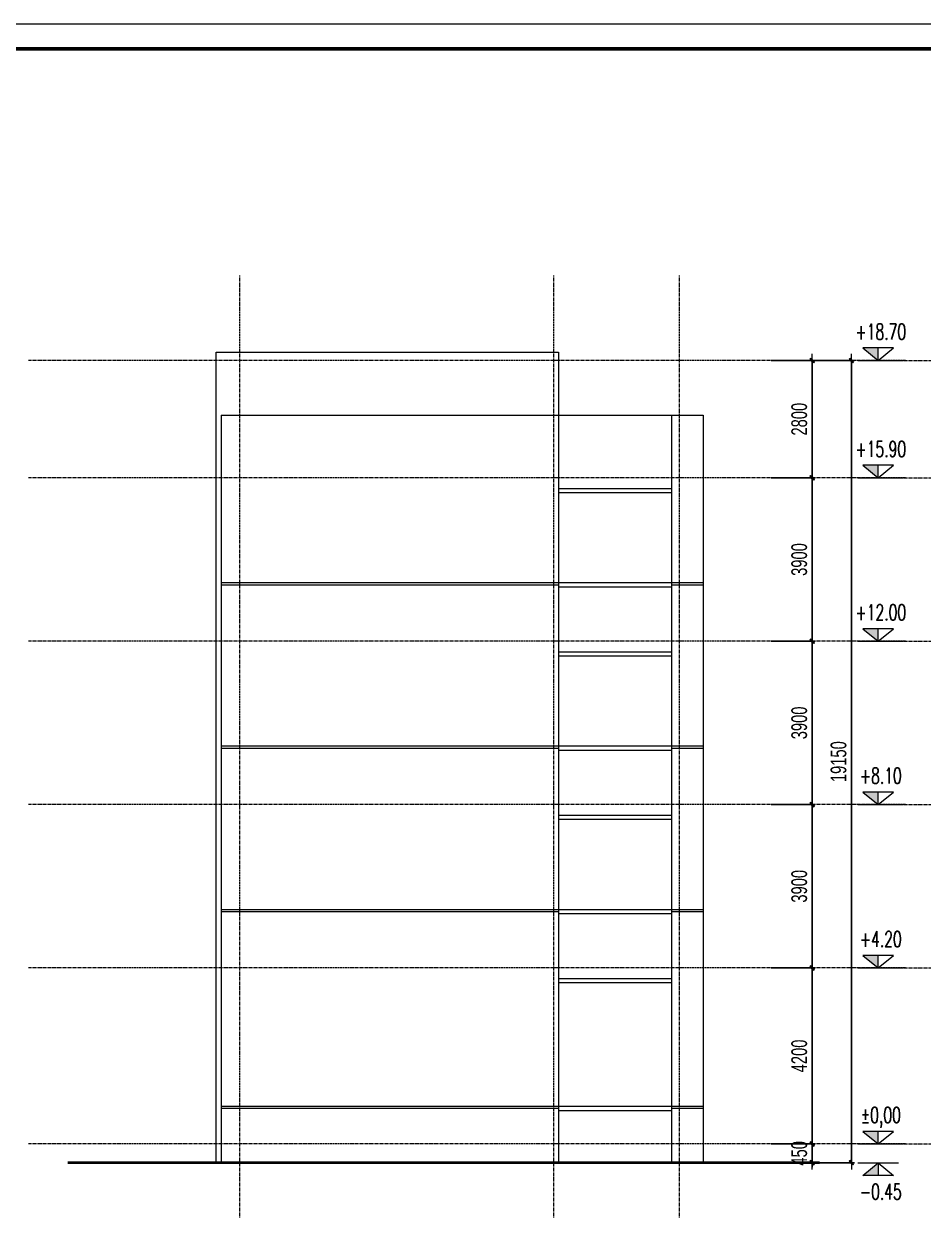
# Model space of a CAD drawing. Header units: millimetres. Extents: x 3174748 to 6019813, y -1021377 to -112338.
# Drawn here: x 3576172 to 3597646, y -285357 to -257033 of the extents above; entities that cross this region are included whole.
import ezdxf
from ezdxf.enums import TextEntityAlignment as Align

# ---------------------------------------------------------------- set-up
doc = ezdxf.new("R2010")
doc.units = ezdxf.units.MM
doc.header["$LTSCALE"] = 60
doc.header["$MEASUREMENT"] = 0
doc.linetypes.add('CENTER', pattern=[2, 1.25, -0.25, 0.25, -0.25])
doc.layers.get('DEFPOINTS').update_dxf_attribs({"lineweight": 0})
for name, color, linetype, lineweight in [('cat1', 30, 'Continuous', 40), ('dim', 144, 'Continuous', 13), ('Khungten_LCDI', 7, 'Continuous', 5), ('LC Dim', 8, 'Continuous', 18), ('LC Text1', 3, 'Continuous', 20), ('LC Text2', 7, 'Continuous', 25), ('manh1', 67, 'Continuous', 13), ('thay1', 63, 'Continuous', 18), ('truc', 76, 'CENTER', 9)]:
    doc.layers.add(name, color=color, linetype=linetype, lineweight=lineweight)
doc.styles.add('HOATBIF', font='hoatbif.shx', dxfattribs={"width": 0.7})
doc.styles.add('Khungten', font='VHAVAN.TTF', dxfattribs={"width": 0.9, "height": 5000})
doc.styles.add('T1', font='Vnsimli.shx', dxfattribs={"width": 0.8})
doc.styles.add('Title', font='VHBLACK.TTF', dxfattribs={"width": 0.8})
doc.dimstyles.new('1-150', dxfattribs={"dimscale": 150, "dimtxt": 2.5, "dimasz": 0.35, "dimexe": 0.5, "dimexo": 0, "dimgap": 0.8, "dimtad": 1, "dimdec": 0, "dimzin": 0, "dimdsep": 46, "dimtxsty": 'HOATBIF', "dimblk1": 'DOT', "dimblk2": 'DOT', "dimsah": 1, "dimcen": -1, "dimdle": 1, "dimclrd": 256, "dimclre": 256, "dimclrt": 4, "dimadec": 3, "dimazin": 2, "dimtfac": 0.333333, "dimtdec": 0, "dimtix": 1, "dimtmove": 2, "dimatfit": 3, "dimldrblk": 'DOT', "dimfxl": 1, "dimtvp": 0.833333, "dimtolj": 1, "dimtzin": 0, "dimarcsym": 0})

# ---------------------------------------------------------------- blocks, each defined once
blk = doc.blocks.new('lcdi fix H')
at = {"layer": 'DEFPOINTS', "lineweight": 0}
blk.add_lwpolyline([(-1200, -14850), (-1200, 14850), (40800, 14850), (40800, -14850)], close=True, dxfattribs=at)
at = {"layer": 'Khungten_LCDI', "color": 5, "lineweight": 60}
blk.add_lwpolyline([(0, -14650), (0, 14650), (40600, 14650), (40600, -14650)], close=True, dxfattribs=at)
at = {"color": 7, "style": 'Khungten', "width": 0.8}
for tag, p in [('REVISION', (39498.8, -10746.3)), ('NGAYHT', (39546.1, -11609.4))]:
    blk.add_attdef(tag, text='', height=200, dxfattribs=at).set_placement(p, align=Align.CENTER)
at = {"layer": 'LC Text1', "style": 'Title', "width": 3.882085}
for tag, p, p2 in [('TENBANVE1', (36912.7, -8885.8), (40339.1, -8885.8)), ('TENBANVE2', (36912.7, -9562.5), (40339.1, -9562.5))]:
    blk.add_attdef(tag, text='', height=250, dxfattribs=at).set_placement(p, p2, align=Align.FIT)
at = {"layer": 'LC Text1', "style": 'Title', "width": 0.7}
blk.add_attdef('SOBANVE', text='', height=250, dxfattribs=at).set_placement((39562, -13896.2), align=Align.CENTER)
blk = doc.blocks.new('Caodo1')
at = {"layer": 'LC Text1'}
blk.add_hatch(color=4, dxfattribs=at).paths.add_polyline_path([(0, 200), (0, 0), (243, 200)])
at = {"layer": 'LC Text1', "color": 4}
for p, q in [((0, 0), (0, 200)), ((324, 0), (-324, 0))]:
    blk.add_line(p, q, dxfattribs=at)
blk.add_lwpolyline([(-243, 200), (243, 200), (0, 0), (0, 0)], close=True, dxfattribs=at)
at = {"layer": 'LC Text1', "color": 4, "style": 'T1', "width": 0.8}
blk.add_attdef('%%P0,00', text='', height=250, dxfattribs=at).set_placement((-39, 460), align=Align.MIDDLE_CENTER)
blk = doc.blocks.new('A$C343C5123')
at = {"layer": 'truc'}
for p, q in [((3344, 0), (3344, 26899)), ((6343, 0), (6343, 26899)), ((13843, 0), (13843, 26899)), ((-2053, 24868), (18889, 24868)), ((-2053, 22068), (18889, 22068)), ((-2053, 18168), (18889, 18168)), ((-2053, 14268), (18889, 14268)), ((-2053, 10368), (18889, 10368)), ((-2053, 6168), (18889, 6168))]:
    blk.add_line(p, q, dxfattribs=at)
blk = doc.blocks.new('DOT')
at = {"layer": 'LC Dim'}
blk.add_line((-3, 0), (3, 0), dxfattribs=at)
at = {"layer": 'LC Dim', "color": 4}
blk.add_line((-1, -1), (1, 1), dxfattribs=at)
blk.add_lwpolyline([(0.5, 1), (-1, -0.5), (-0.5, -1), (1, 0.5)], close=True, dxfattribs=at)
blk = doc.blocks.new('*D100')
at = {"layer": 'DEFPOINTS', "color": 0, "transparency": 16777216}
for p in [(3594017, -283773), (3594994, -283773), (3594017, -284223)]:
    blk.add_point(p, dxfattribs=at)
at = {"layer": 'dim', "lineweight": -2, "transparency": 16777216}
for p, q in [((3594017, -283773), (3595069, -283773)), ((3594994, -283721), (3594994, -283668)), ((3594994, -284223), (3594994, -283773)), ((3594017, -284223), (3595069, -284223)), ((3594994, -284276), (3594994, -284328))]:
    blk.add_line(p, q, dxfattribs=at)
at = {"layer": 'dim', "lineweight": -2, "transparency": 16777216, "xscale": 52.5, "yscale": 52.5, "zscale": 52.5}
for p, rotation in [((3594994, -283773), 270), ((3594994, -284223), 90)]:
    blk.add_blockref('DOT', p, dxfattribs=dict(at, rotation=rotation))
at = {"layer": 'dim', "color": 4, "transparency": 16777216, "insert": (3594686, -283998), "char_height": 375, "attachment_point": 5, "rotation": 90, "style": 'HOATBIF'}
blk.add_mtext('\\A1;450', dxfattribs=at)
blk = doc.blocks.new('*D101')
at = {"layer": 'DEFPOINTS', "color": 0, "transparency": 16777216}
for p in [(3594017, -279573), (3594994, -279573), (3594017, -283773)]:
    blk.add_point(p, dxfattribs=at)
at = {"layer": 'dim', "lineweight": -2, "transparency": 16777216}
for p, q in [((3594017, -279573), (3595069, -279573)), ((3594994, -283721), (3594994, -279626)), ((3594017, -283773), (3595069, -283773))]:
    blk.add_line(p, q, dxfattribs=at)
at = {"layer": 'dim', "lineweight": -2, "transparency": 16777216, "xscale": 52.5, "yscale": 52.5, "zscale": 52.5}
for p, rotation in [((3594994, -279573), 90), ((3594994, -283773), 270)]:
    blk.add_blockref('DOT', p, dxfattribs=dict(at, rotation=rotation))
at = {"layer": 'dim', "color": 4, "transparency": 16777216, "insert": (3594686, -281673), "char_height": 375, "attachment_point": 5, "rotation": 90, "style": 'HOATBIF'}
blk.add_mtext('\\A1;4200', dxfattribs=at)
blk = doc.blocks.new('*D102')
at = {"layer": 'DEFPOINTS', "color": 0, "transparency": 16777216}
for p in [(3594017, -275673), (3594994, -275673), (3594017, -279573)]:
    blk.add_point(p, dxfattribs=at)
at = {"layer": 'dim', "lineweight": -2, "transparency": 16777216}
for p, q in [((3594017, -275673), (3595069, -275673)), ((3594994, -279521), (3594994, -275726)), ((3594017, -279573), (3595069, -279573))]:
    blk.add_line(p, q, dxfattribs=at)
at = {"layer": 'dim', "lineweight": -2, "transparency": 16777216, "xscale": 52.5, "yscale": 52.5, "zscale": 52.5}
for p, rotation in [((3594994, -275673), 90), ((3594994, -279573), 270)]:
    blk.add_blockref('DOT', p, dxfattribs=dict(at, rotation=rotation))
at = {"layer": 'dim', "color": 4, "transparency": 16777216, "insert": (3594686, -277623), "char_height": 375, "attachment_point": 5, "rotation": 90, "style": 'HOATBIF'}
blk.add_mtext('\\A1;3900', dxfattribs=at)
blk = doc.blocks.new('*D103')
at = {"layer": 'DEFPOINTS', "color": 0, "transparency": 16777216}
for p in [(3594017, -271773), (3594994, -271773), (3594017, -275673)]:
    blk.add_point(p, dxfattribs=at)
at = {"layer": 'dim', "lineweight": -2, "transparency": 16777216}
for p, q in [((3594017, -271773), (3595069, -271773)), ((3594994, -275621), (3594994, -271826)), ((3594017, -275673), (3595069, -275673))]:
    blk.add_line(p, q, dxfattribs=at)
at = {"layer": 'dim', "lineweight": -2, "transparency": 16777216, "xscale": 52.5, "yscale": 52.5, "zscale": 52.5}
for p, rotation in [((3594994, -271773), 90), ((3594994, -275673), 270)]:
    blk.add_blockref('DOT', p, dxfattribs=dict(at, rotation=rotation))
at = {"layer": 'dim', "color": 4, "transparency": 16777216, "insert": (3594686, -273723), "char_height": 375, "attachment_point": 5, "rotation": 90, "style": 'HOATBIF'}
blk.add_mtext('\\A1;3900', dxfattribs=at)
blk = doc.blocks.new('*D104')
at = {"layer": 'DEFPOINTS', "color": 0, "transparency": 16777216}
for p in [(3594017, -267873), (3594994, -267873), (3594017, -271773)]:
    blk.add_point(p, dxfattribs=at)
at = {"layer": 'dim', "lineweight": -2, "transparency": 16777216}
for p, q in [((3594017, -267873), (3595069, -267873)), ((3594994, -271721), (3594994, -267926)), ((3594017, -271773), (3595069, -271773))]:
    blk.add_line(p, q, dxfattribs=at)
at = {"layer": 'dim', "lineweight": -2, "transparency": 16777216, "xscale": 52.5, "yscale": 52.5, "zscale": 52.5}
for p, rotation in [((3594994, -267873), 90), ((3594994, -271773), 270)]:
    blk.add_blockref('DOT', p, dxfattribs=dict(at, rotation=rotation))
at = {"layer": 'dim', "color": 4, "transparency": 16777216, "insert": (3594686, -269823), "char_height": 375, "attachment_point": 5, "rotation": 90, "style": 'HOATBIF'}
blk.add_mtext('\\A1;3900', dxfattribs=at)
blk = doc.blocks.new('*D105')
at = {"layer": 'DEFPOINTS', "color": 0, "transparency": 16777216}
for p in [(3594017, -265073), (3594994, -265073), (3594017, -267873)]:
    blk.add_point(p, dxfattribs=at)
at = {"layer": 'dim', "lineweight": -2, "transparency": 16777216}
for p, q in [((3594017, -265073), (3595069, -265073)), ((3594994, -267821), (3594994, -265126)), ((3594017, -267873), (3595069, -267873))]:
    blk.add_line(p, q, dxfattribs=at)
at = {"layer": 'dim', "lineweight": -2, "transparency": 16777216, "xscale": 52.5, "yscale": 52.5, "zscale": 52.5}
for p, rotation in [((3594994, -265073), 90), ((3594994, -267873), 270)]:
    blk.add_blockref('DOT', p, dxfattribs=dict(at, rotation=rotation))
at = {"layer": 'dim', "color": 4, "transparency": 16777216, "insert": (3594686, -266473), "char_height": 375, "attachment_point": 5, "rotation": 90, "style": 'HOATBIF'}
blk.add_mtext('\\A1;2800', dxfattribs=at)
blk = doc.blocks.new('*D106')
at = {"layer": 'DEFPOINTS', "color": 0, "transparency": 16777216}
for p in [(3594017, -265073), (3595931, -265073), (3594017, -284223)]:
    blk.add_point(p, dxfattribs=at)
at = {"layer": 'dim', "lineweight": -2, "transparency": 16777216}
for p, q in [((3594017, -265073), (3596006, -265073)), ((3595931, -284171), (3595931, -265126)), ((3594017, -284223), (3596006, -284223))]:
    blk.add_line(p, q, dxfattribs=at)
at = {"layer": 'dim', "lineweight": -2, "transparency": 16777216, "xscale": 52.5, "yscale": 52.5, "zscale": 52.5}
for p, rotation in [((3595931, -265073), 90), ((3595931, -284223), 270)]:
    blk.add_blockref('DOT', p, dxfattribs=dict(at, rotation=rotation))
at = {"layer": 'dim', "color": 4, "transparency": 16777216, "insert": (3595624, -274648), "char_height": 375, "attachment_point": 5, "rotation": 90, "style": 'HOATBIF'}
blk.add_mtext('\\A1;19150', dxfattribs=at)

msp = doc.modelspace()

# ---------------------------------------------------------------- linework, layer by layer
at = {"layer": 'cat1'}
msp.add_line((3595171.7, -284223.4), (3577224, -284223.4), dxfattribs=at)
at = {"layer": 'manh1'}
for p, q in [((3580767.7, -264873.4), (3588937.7, -264873.4)), ((3580767.7, -284223.4), (3580767.7, -264873.4)), ((3588937.7, -264873.4), (3588937.7, -266373.4)), ((3580887.7, -270373.4), (3592387.7, -270373.4)), ((3580887.7, -270423.4), (3588937.7, -270423.4)), ((3591637.7, -270423.4), (3592387.7, -270423.4)), ((3580887.7, -274273.4), (3592387.7, -274273.4)), ((3580887.7, -274323.4), (3588937.7, -274323.4)), ((3591637.7, -274323.4), (3592387.7, -274323.4)), ((3580887.7, -278173.4), (3592387.7, -278173.4)), ((3580887.7, -278223.4), (3588937.7, -278223.4)), ((3591637.7, -278223.4), (3592387.7, -278223.4)), ((3580887.7, -282873.4), (3592387.7, -282873.4)), ((3580887.7, -282923.4), (3588937.7, -282923.4)), ((3591637.7, -282923.4), (3592387.7, -282923.4))]:
    msp.add_line(p, q, dxfattribs=at)
at = {"layer": 'thay1'}
for p, q in [((3580887.7, -266373.4), (3580887.7, -284223.4)), ((3580887.7, -266373.4), (3592387.7, -266373.4)), ((3588937.7, -266373.4), (3588937.7, -284223.4)), ((3591637.7, -266373.4), (3591637.7, -284223.4)), ((3592387.7, -266373.4), (3592387.7, -284223.4)), ((3588937.7, -268123.4), (3591637.7, -268123.4)), ((3588937.7, -268223.4), (3591637.7, -268223.4)), ((3588937.7, -270473.4), (3591637.7, -270473.4)), ((3588937.7, -272023.4), (3591637.7, -272023.4)), ((3588937.7, -272123.4), (3591637.7, -272123.4)), ((3588937.7, -274373.4), (3591637.7, -274373.4)), ((3588937.7, -275923.4), (3591637.7, -275923.4)), ((3588937.7, -276023.4), (3591637.7, -276023.4)), ((3588937.7, -278273.4), (3591637.7, -278273.4)), ((3588937.7, -279823.4), (3591637.7, -279823.4)), ((3588937.7, -279923.4), (3591637.7, -279923.4)), ((3588937.7, -282973.4), (3591637.7, -282973.4))]:
    msp.add_line(p, q, dxfattribs=at)

# ---------------------------------------------------------------- block references
at = {"layer": 'LC Text1'}
ref = msp.add_blockref('Caodo1', (3596571.3, -265073.4), dxfattribs=dict(at, xscale=-1.5, yscale=1.5, zscale=1.5))
ref.add_attrib('%%P0,00', '+18.70', dxfattribs={"layer": 'LC Text2', "height": 375, "style": 'T1', "width": 0.65}).set_placement((3596629.9, -264384.2), align=Align.MIDDLE_CENTER)
ref = msp.add_blockref('Caodo1', (3596571.3, -267873.4), dxfattribs=dict(at, xscale=-1.5, yscale=1.5, zscale=1.5))
ref.add_attrib('%%P0,00', '+15.90', dxfattribs={"layer": 'LC Text2', "height": 375, "style": 'T1', "width": 0.65}).set_placement((3596629.9, -267184.2), align=Align.MIDDLE_CENTER)
ref = msp.add_blockref('Caodo1', (3596571.3, -271773.4), dxfattribs=dict(at, xscale=-1.5, yscale=1.5, zscale=1.5))
ref.add_attrib('%%P0,00', '+12.00', dxfattribs={"layer": 'LC Text2', "height": 375, "style": 'T1', "width": 0.65}).set_placement((3596629.9, -271084.2), align=Align.MIDDLE_CENTER)
ref = msp.add_blockref('Caodo1', (3596571.3, -275673.4), dxfattribs=dict(at, xscale=-1.5, yscale=1.5, zscale=1.5))
ref.add_attrib('%%P0,00', '+8.10', dxfattribs={"layer": 'LC Text2', "height": 375, "style": 'T1', "width": 0.65}).set_placement((3596629.9, -274984.2), align=Align.MIDDLE_CENTER)
ref = msp.add_blockref('Caodo1', (3596571.3, -279573.4), dxfattribs=dict(at, xscale=-1.5, yscale=1.5, zscale=1.5))
ref.add_attrib('%%P0,00', '+4.20', dxfattribs={"layer": 'LC Text2', "height": 375, "style": 'T1', "width": 0.65}).set_placement((3596629.9, -278884.2), align=Align.MIDDLE_CENTER)
ref = msp.add_blockref('Caodo1', (3596571.3, -283773.4), dxfattribs=dict(at, xscale=-1.5, yscale=1.5, zscale=1.5))
ref.add_attrib('%%P0,00', '%%p0,00', dxfattribs={"layer": 'LC Text2', "height": 375, "style": 'T1', "width": 0.65}).set_placement((3596629.9, -283084.2), align=Align.MIDDLE_CENTER)
ref = msp.add_blockref('Caodo1', (3596571.3, -284223.4), dxfattribs=dict(at, xscale=1.5, yscale=1.5, zscale=1.5, rotation=180))
ref.add_attrib('%%P0,00', '-0.45', dxfattribs={"layer": 'LC Text2', "height": 375, "style": 'T1', "width": 0.65}).set_placement((3596629.9, -284912.7), align=Align.MIDDLE_CENTER)
at = {"layer": 'thay1', "ltscale": 2, "xscale": 3.000002513308824, "yscale": 3.000002513308824, "zscale": 3.000002513308824}
msp.add_blockref('lcdi fix H', (3554014, -301582.7), dxfattribs=at)
at = {"layer": 'truc', "xscale": -1}
msp.add_blockref('A$C343C5123', (3595171.7, -289941.4), dxfattribs=at)
at = {"layer": 'truc'}
msp.add_blockref('A$C343C5123', (3598516.5, -289941.4), dxfattribs=at)

# ---------------------------------------------------------------- dimensions: what is measured, and where the dimension line sits
at = {"layer": 'dim'}
for base, p1, p2, picture, middle in [((3594993.7, -265073.4), (3594016.9, -267873.4), (3594016.9, -265073.4), '*D105', (3594686.2, -266473.4)), ((3595931.2, -265073.4), (3594016.9, -284223.4), (3594016.9, -265073.4), '*D106', (3595623.7, -274648.4)), ((3594993.7, -267873.4), (3594016.9, -271773.4), (3594016.9, -267873.4), '*D104', (3594686.2, -269823.4)), ((3594993.7, -271773.4), (3594016.9, -275673.4), (3594016.9, -271773.4), '*D103', (3594686.2, -273723.4)), ((3594993.7, -275673.4), (3594016.9, -279573.4), (3594016.9, -275673.4), '*D102', (3594686.2, -277623.4)), ((3594993.7, -279573.4), (3594016.9, -283773.4), (3594016.9, -279573.4), '*D101', (3594686.2, -281673.4)), ((3594993.7, -283773.4), (3594016.9, -284223.4), (3594016.9, -283773.4), '*D100', (3594686.2, -283998.4))]:
    dim = msp.add_linear_dim(base=base, p1=p1, p2=p2, angle=90, dimstyle='1-150', dxfattribs=at)
    dim.commit()
    dim.dimension.update_dxf_attribs({"geometry": picture, "text_midpoint": middle})

doc.saveas('drawing.dxf')
